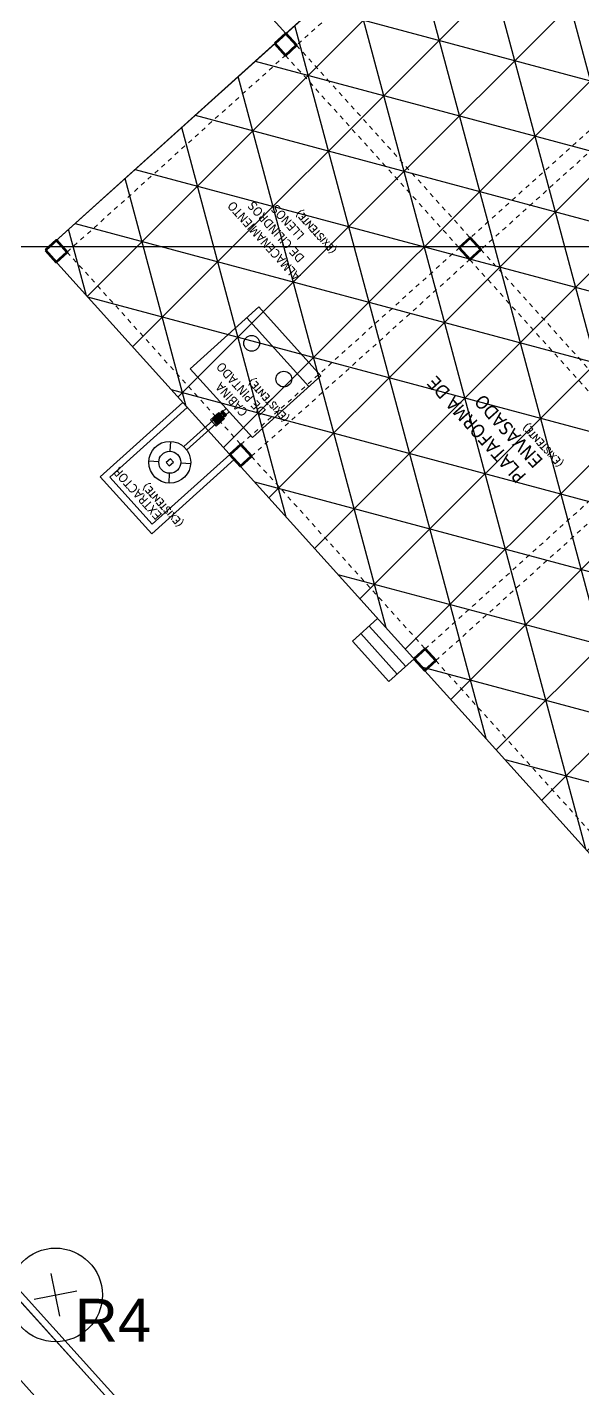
# Model space of a CAD drawing. Header units: metres. Extents: x -2639 to -2278, y 1912 to 2089.
# Drawn here: x -2500.8 to -2488.54, y 1991.66 to 2021.72 of the extents above; entities that cross this region are included whole.
import ezdxf

# ---------------------------------------------------------------- set-up
doc = ezdxf.new("R2010")
doc.units = ezdxf.units.M
doc.linetypes.add('DASHED2', pattern=[0.375, 0.25, -0.125])
doc.linetypes.add('HIDDEN', pattern=[0.375, 0.25, -0.125])
doc.layers.add('0.1', color=1, linetype='Continuous')
doc.layers.add('TEXTOS DETALLES', color=4, linetype='Continuous')
for name, color, linetype, lineweight in [('JARDIN', 7, 'Continuous', 5), ('muro02', 3, 'Continuous', 18), ('muro08', 2, 'Continuous', 60), ('piso', 30, 'Continuous', 9), ('PISOS', 9, 'Continuous', 30), ('proyeccion', 5, 'HIDDEN', 13), ('SUTITULOS', 4, 'DASHED2', 5), ('T-TITULOS', 4, 'DASHED2', 5)]:
    doc.layers.add(name, color=color, linetype=linetype, lineweight=lineweight)
doc.styles.add('COTA50', font='romans.shx', dxfattribs={"height": 0.5})
doc.styles.add('LG', font='swiss.ttf')
doc.styles.add('SUBTITULOS', font='tahoma.ttf', dxfattribs={"height": 0.2})
doc.styles.add('TEXTOS DETALLES', font='simplex8.shx', dxfattribs={"height": 0.08})
doc.styles.add('TITULOS', font='tahoma.ttf', dxfattribs={"height": 0.3})
doc.dimstyles.new('1-100', dxfattribs={"dimscale": 0.1, "dimtxt": 0.5, "dimasz": 1.2, "dimexe": 1, "dimexo": 1, "dimgap": 0.8, "dimtad": 1, "dimzin": 4, "dimdsep": 46, "dimtxsty": 'COTA50', "dimblk": 'ARCHTICK', "dimcen": 2.5, "dimdle": 1, "dimclrd": 1, "dimclre": 1, "dimclrt": 256, "dimadec": 0, "dimazin": 0, "dimtfac": 1, "dimtix": 1, "dimtmove": 2, "dimatfit": 3, "dimfxl": 0, "dimtolj": 1, "dimtzin": 4, "dimarcsym": 0})

# ---------------------------------------------------------------- blocks, each defined once
blk = doc.blocks.new('_ARCHTICK')
at = {"color": 0, "linetype": 'ByBlock', "const_width": 0.15}
blk.add_lwpolyline([(-0.5, -0.5), (0.5, 0.5)], dxfattribs=at)
blk = doc.blocks.new('*D59')
at = {"color": 1, "lineweight": -2}
for p, q in [((-2535.42, 2031.678), (-2536.284, 2030.898)), ((-2468.575, 1955.944), (-2536.277, 2031.04)), ((-2467.852, 1956.731), (-2468.716, 1955.952))]:
    blk.add_line(p, q, dxfattribs=at)
at = {"layer": 'Defpoints', "color": 0}
for p in [(-2535.346, 2031.745), (-2536.21, 2030.965), (-2467.778, 1956.798)]:
    blk.add_point(p, dxfattribs=at)
at = {"color": 1, "lineweight": -2, "xscale": 0.1199999999999999, "yscale": 0.1199999999999999, "zscale": 0.1199999999999999}
for p, rotation in [((-2536.21, 2030.965), 132.0361737343098), ((-2468.642, 1956.019), 312.0361737343098)]:
    blk.add_blockref('_ARCHTICK', p, dxfattribs=dict(at, rotation=rotation))
at = {"insert": (-2502.181, 1993.713), "char_height": 0.5, "attachment_point": 5, "rotation": 312.0362, "style": 'COTA50'}
blk.add_mtext('\\A1;100.91', dxfattribs=at)
blk = doc.blocks.new('*D66')
at = {"color": 1, "lineweight": -2}
for p, q in [((-2498.165, 2065.265), (-2494.597, 2068.481)), ((-2427.037, 1993.393), (-2494.738, 2068.489)), ((-2430.597, 1990.318), (-2427.029, 1993.535))]:
    blk.add_line(p, q, dxfattribs=at)
at = {"layer": 'Defpoints', "color": 0}
for p in [(-2494.671, 2068.414), (-2498.239, 2065.198, -2.189), (-2430.671, 1990.251, -2.189)]:
    blk.add_point(p, dxfattribs=at)
at = {"color": 1, "lineweight": -2, "xscale": 0.1199999999999999, "yscale": 0.1199999999999999, "zscale": 0.1199999999999999}
for p, rotation in [((-2494.671, 2068.414), 132.0361737343099), ((-2427.103, 1993.468), 312.0361737343098)]:
    blk.add_blockref('_ARCHTICK', p, dxfattribs=dict(at, rotation=rotation))
at = {"insert": (-2460.642, 2031.162), "char_height": 0.5, "attachment_point": 5, "rotation": 312.0362, "style": 'COTA50'}
blk.add_mtext('\\A1;100.91', dxfattribs=at)
blk = doc.blocks.new('CASCO ZETA GAS')
for p, q in [((2071.297, 1210.452), (2071.297, 1212.902)), ((2071.297, 1212.902), (2072.997, 1212.902)), ((2071.447, 1210.452), (2071.447, 1212.752)), ((2071.447, 1212.752), (2072.847, 1212.752)), ((2072.847, 1212.752), (2072.847, 1210.452)), ((2072.997, 1212.902), (2072.997, 1210.452)), ((2072.036, 1211.72), (2071.88, 1211.876)), ((2072.378, 1211.72), (2072.534, 1211.876)), ((2072.036, 1211.378), (2071.88, 1211.222)), ((2072.378, 1211.378), (2072.534, 1211.222)), ((2072.157, 1211.089), (2072.157, 1209.83)), ((2072.257, 1211.089), (2072.257, 1209.83)), ((2073.434, 1208.15), (2071.394, 1208.154))]:
    blk.add_line(p, q)
for points in [[(2072.153, 1211.486), (2072.256, 1211.486), (2072.256, 1211.612), (2072.153, 1211.612)], [(2073.437, 1209.83), (2073.437, 1207.794), (2071.393, 1207.794), (2071.393, 1209.83)]]:
    blk.add_lwpolyline(points, close=True)
for centre, radius in [((2072.207, 1211.549), 0.462), ((2072.207, 1211.549), 0.242), ((2071.886, 1208.45), 0.174), ((2072.947, 1208.448), 0.174)]:
    blk.add_circle(centre, radius)
at = {"layer": 'JARDIN', "color": 4}
for points in [[(2072.3, 1210.255), (2072.299, 1210.006), (2072.115, 1210.006), (2072.115, 1210.255)], [(2072.274, 1209.971), (2072.274, 1209.921), (2072.14, 1209.921), (2072.14, 1209.972)], [(2072.231, 1209.959), (2072.231, 1209.924), (2072.18, 1209.924), (2072.18, 1209.959)], [(2072.231, 1209.948), (2072.231, 1209.934), (2072.18, 1209.935), (2072.18, 1209.948)], [(2072.233, 1210.006), (2072.233, 1209.971), (2072.181, 1209.971), (2072.181, 1210.006)]]:
    blk.add_lwpolyline(points, close=True, dxfattribs=at)
at = {"layer": 'muro02'}
for p, q in [((2112.02, 1226.402), (2011.113, 1226.402)), ((2011.263, 1226.252), (2100.403, 1226.252))]:
    blk.add_line(p, q, dxfattribs=at)
at = {"layer": 'muro08'}
for points in [[(2065.374, 1210.452), (2065.024, 1210.452), (2065.024, 1210.122), (2065.374, 1210.122)], [(2071.447, 1210.452), (2071.097, 1210.452), (2071.097, 1210.122), (2071.447, 1210.122)], [(2077.52, 1210.452), (2077.17, 1210.452), (2077.17, 1210.122), (2077.52, 1210.122)], [(2071.447, 1203.637), (2071.097, 1203.637), (2071.097, 1203.307), (2071.447, 1203.307)], [(2077.52, 1203.637), (2077.17, 1203.637), (2077.17, 1203.307), (2077.52, 1203.307)]]:
    blk.add_lwpolyline(points, close=True, dxfattribs=at)
at = {"layer": 'piso'}
for p, q in [((2065.374, 1210.452), (2065.374, 1211.202)), ((2066.574, 1210.452), (2066.574, 1211.202)), ((2077.52, 1203.307), (2078.77, 1203.307))]:
    blk.add_line(p, q, dxfattribs=at)
for points in [[(2065.374, 1211.202), (2066.574, 1211.202)], [(2065.374, 1210.952), (2066.574, 1210.952)], [(2065.374, 1210.702), (2066.574, 1210.702)], [(2057.24, 1198.512), (2057.24, 1210.452), (2077.52, 1210.452), (2077.52, 1203.307)], [(2077.52, 1203.307), (2077.52, 1196.432), (2057.24, 1196.432), (2057.24, 1197.662)]]:
    blk.add_lwpolyline(points, dxfattribs=at)
at = {"layer": 'PISOS', "linetype": 'Continuous'}
for p, q in [((2072.115, 1210.209), (2072.3, 1210.208)), ((2072.127, 1210.006), (2072.127, 1210.209)), ((2072.14, 1210.006), (2072.14, 1210.209)), ((2072.153, 1210.006), (2072.153, 1210.209)), ((2072.166, 1210.006), (2072.166, 1210.208)), ((2072.179, 1210.006), (2072.179, 1210.208)), ((2072.192, 1210.006), (2072.192, 1210.208)), ((2072.205, 1210.006), (2072.205, 1210.208)), ((2072.209, 1210.006), (2072.209, 1210.208)), ((2072.222, 1210.006), (2072.222, 1210.208)), ((2072.235, 1210.006), (2072.235, 1210.208)), ((2072.248, 1210.006), (2072.248, 1210.208)), ((2072.261, 1210.006), (2072.261, 1210.208)), ((2072.274, 1210.006), (2072.274, 1210.208)), ((2072.287, 1210.006), (2072.287, 1210.208))]:
    blk.add_line(p, q, dxfattribs=at)
at = {"layer": 'proyeccion', "linetype": 'HIDDEN', "ltscale": 0.025}
for p, q in [((2065.024, 1210.122), (2059.3, 1210.122)), ((2065.024, 1210.122), (2065.024, 1203.637)), ((2071.097, 1210.122), (2065.374, 1210.122)), ((2065.374, 1210.122), (2065.374, 1203.637)), ((2071.097, 1210.122), (2071.097, 1203.637)), ((2077.17, 1210.122), (2071.447, 1210.122)), ((2071.447, 1210.122), (2071.447, 1203.637)), ((2077.17, 1210.122), (2077.17, 1203.637)), ((2071.097, 1203.637), (2065.374, 1203.637)), ((2077.17, 1203.637), (2071.447, 1203.637)), ((2071.097, 1203.307), (2065.374, 1203.307)), ((2071.097, 1196.762), (2071.097, 1203.307)), ((2077.17, 1203.307), (2071.447, 1203.307)), ((2071.447, 1196.762), (2071.447, 1203.307)), ((2077.17, 1196.762), (2077.17, 1203.307))]:
    blk.add_line(p, q, dxfattribs=at)
at = {"layer": 'SUTITULOS', "style": 'SUBTITULOS'}
for s, p in [('EXTRACTOR', (2071.454, 1212.441)), ('CABINA', (2071.877, 1209.508)), ('DE PINTADO', (2071.621, 1209.197))]:
    blk.add_text(s, height=0.2, dxfattribs=at).set_placement(p)
at = {"layer": 'SUTITULOS', "insert": (2073.261, 1206.835), "char_height": 0.2, "width": 2.49042, "attachment_point": 1, "style": 'SUBTITULOS'}
blk.add_mtext('{\\W0.841571; }ALMACENAMIENTO \\P{\\W4.040008; }DE CILINDROS\\P{\\W9.061883; }LLENOS', dxfattribs=at)
at = {"layer": 'T-TITULOS', "insert": (2066.716, 1206.19), "char_height": 0.3, "width": 4.89296, "attachment_point": 1, "style": 'TITULOS'}
blk.add_mtext('PLATAFORMA DE   ENVASADO', dxfattribs=at)
at = {"layer": 'TEXTOS DETALLES', "char_height": 0.15, "attachment_point": 3, "style": 'TEXTOS DETALLES'}
for insert in [(2072.208, 1212.37), (2072.368, 1209.086), (2074.426, 1205.82), (2067.573, 1205.258)]:
    blk.add_mtext('(EXISTENTE)', dxfattribs=dict(at, insert=insert))

msp = doc.modelspace()

# ---------------------------------------------------------------- hatches: boundary and pattern name
at = {"layer": '0.1'}
h = msp.add_hatch(dxfattribs=at)
h.set_pattern_fill('NET3', color=256, scale=0.471202, angle=45, style=0)
h.set_pattern_definition([(45, (-0.1138, 0.1263), (-1.0578778, 1.0578778), []), (105, (-0.1138, 0.1263), (-1.4450879, -0.38721014), []), (165, (-0.1138, 0.1263), (-0.38721014, -1.4450879), [])])
h.paths.add_polyline_path([(-2500.3979, 2016.8008), (-2489.9849, 2026.1886), (-2476.4055, 2011.1262), (-2486.8184, 2001.7384)])

# ---------------------------------------------------------------- linework, layer by layer
at = {"color": 253}
msp.add_line((-2357.4506, 2016.878), (-2545.0156, 2016.878), dxfattribs=at)
for p, q in [((-2500.0816, 1993.2672), (-2500.2687, 1994.2061)), ((-2500.6446, 1993.6431), (-2499.7057, 1993.8302))]:
    msp.add_line(p, q)
for points in [[(-2467.7776, 1956.798), (-2430.6712, 1990.2512), (-2498.2391, 2065.1978), (-2535.3455, 2031.7446), (-2467.7776, 1956.798)], [(-2535.3455, 2031.7446), (-2523.6476, 2042.2908), (-2507.7112, 2024.614), (-2482.3026, 2047.521), (-2430.6712, 1990.2512), (-2467.7776, 1956.798), (-2535.3455, 2031.7446)], [(-2500.3979, 2016.8008), (-2489.9849, 2026.1886), (-2476.4055, 2011.1262), (-2486.8184, 2001.7384), (-2500.3979, 2016.8008)]]:
    msp.add_lwpolyline(points)
for points, elevation in [([(-2467.7776, 1956.798), (-2430.6712, 1990.2512), (-2498.2391, 2065.1978), (-2535.3455, 2031.7446), (-2467.7776, 1956.798)], 2.1894), ([(-2535.3455, 2031.7446), (-2523.6476, 2042.2908), (-2507.7112, 2024.614), (-2482.3026, 2047.521), (-2430.6712, 1990.2512), (-2467.7776, 1956.798), (-2535.3455, 2031.7446)], -2.1894)]:
    msp.add_lwpolyline(points, dxfattribs=dict(elevation=elevation))
msp.add_circle((-2500.1751, 1993.7367), 1.0336)

# ---------------------------------------------------------------- block references
at = {"rotation": 132.0361737343117}
for p in [(-210.2615, 1284.2983), (-210.2615, 1284.2983, 2.1894)]:
    msp.add_blockref('CASCO ZETA GAS', p, dxfattribs=at)

# ---------------------------------------------------------------- texts
at = {"style": 'LG'}
msp.add_text('R4', height=0.94337, dxfattribs=at).set_placement((-2499.7517, 1992.7068, 2.1894))

# ---------------------------------------------------------------- dimensions: what is measured, and where the dimension line sits
for p1, p2, distance, picture, middle in [((-2430.6712, 1990.2512, -2.1894), (-2498.2391, 2065.1978, -2.1894), -4.8036, '*D66', (-2460.6423, 2031.1619)), ((-2467.7776, 1956.798), (-2535.3455, 2031.7446), 1.1638, '*D59', (-2502.1809, 1993.713))]:
    dim = msp.add_aligned_dim(p1=p1, p2=p2, distance=distance, dimstyle='1-100')
    dim.commit()
    dim.dimension.update_dxf_attribs({"geometry": picture, "text_midpoint": middle})

doc.saveas('drawing.dxf')
